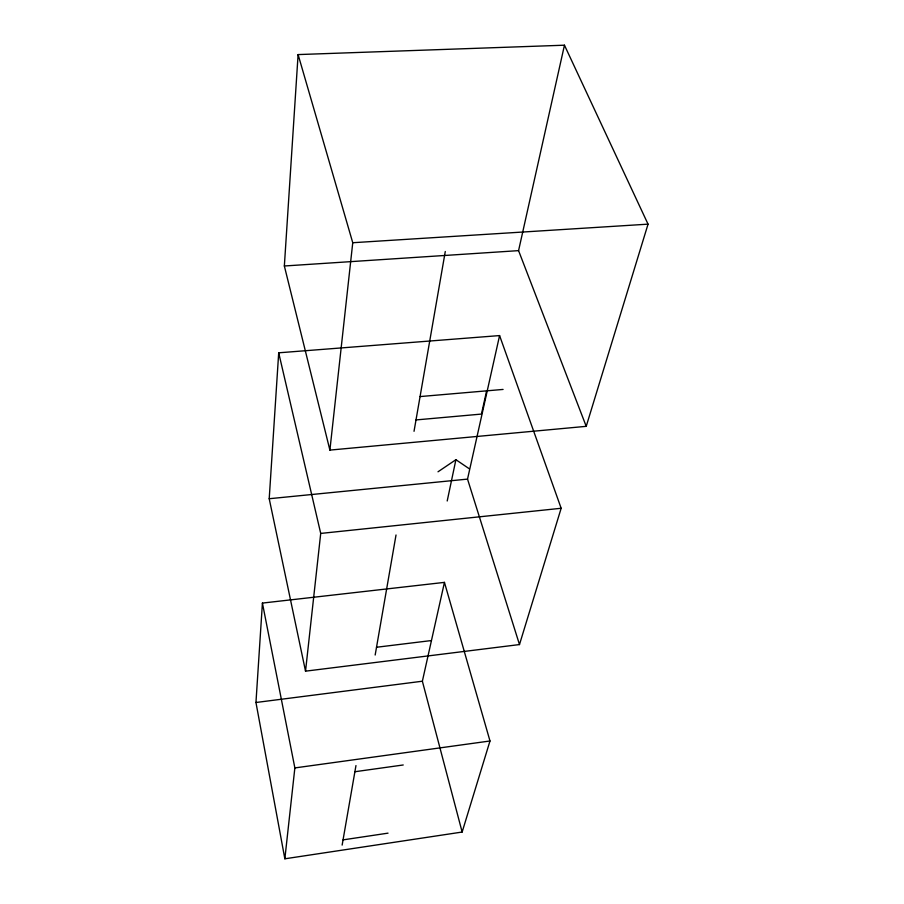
<?xml version="1.0" encoding="UTF-8"?>
<svg xmlns="http://www.w3.org/2000/svg" width="904" height="904" viewBox="0 0 904 904"><rect width="100%" height="100%" fill="white"/><g stroke="black" fill="none" stroke-linecap="round" stroke-linejoin="round"><path stroke-width="1.36" d="M255.956 702.498L262.42 603.081L444.452 582.379L489.991 740.986L462.147 832.042L284.85 858.8L255.956 702.498L422.371 681.221L444.452 582.379M269.211 498.725L278.703 352.809L499.584 335.576L561.158 508.274L519.484 644.563L305.529 671.163L269.211 498.725L467.526 479.109L499.584 335.576M284.353 265.991L298.105 54.579L564.458 45.2L648.044 224.158L586.221 426.338L329.892 450.102L284.353 265.991L518.568 250.634L586.221 426.338M284.85 858.8L294.862 767.925L262.42 603.081M305.529 671.163L320.717 533.428L278.703 352.809M329.892 450.102L352.752 242.724L298.105 54.579M342.141 845.104L355.961 765.575M375.171 655.016L396.02 534.987M414.032 431.298L445.276 251.515M447.209 500.986L455.91 459.695L469.266 468.758M486.634 390.844L481.459 414.077L416.009 419.931M518.568 250.634L564.458 45.2M438.011 471.798L455.91 459.695M343.057 839.872L388.031 833.149M354.888 771.733L403.229 764.976M294.862 767.925L489.991 740.986M376.516 647.253L430.959 640.608M320.717 533.428L561.158 508.274M420.066 396.573L503.076 389.432M352.752 242.724L648.044 224.158M467.526 479.109L519.484 644.563M422.371 681.221L462.147 832.042"/></g></svg>
